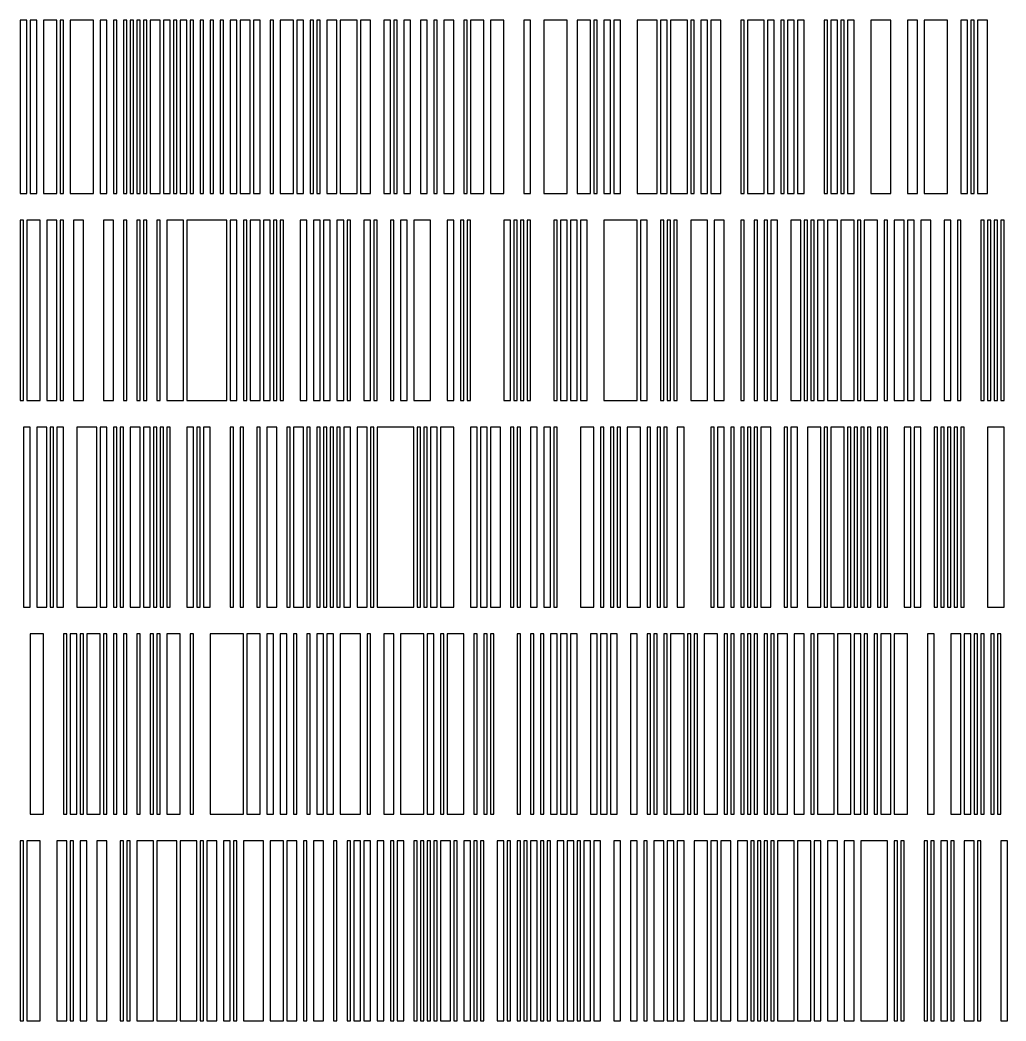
# Model space of a CAD drawing. Header units: metres. Extents: x -130 to 130, y -130 to 130.
# Drawn here: x -130 to -56.1, y 55.5 to 130.5 of the extents above; entities that cross this region are included whole.
import ezdxf

# ---------------------------------------------------------------- set-up
doc = ezdxf.new("R2010")
doc.units = ezdxf.units.M

msp = doc.modelspace()

# ---------------------------------------------------------------- linework, layer by layer
for points in [[(-130, 117.5), (-129.5, 117.5), (-129.5, 130.5), (-130, 130.5), (-130, 117.5)], [(-129.25, 117.5), (-128.75, 117.5), (-128.75, 130.5), (-129.25, 130.5), (-129.25, 117.5)], [(-128.25, 117.5), (-127.25, 117.5), (-127.25, 130.5), (-128.25, 130.5), (-128.25, 117.5)], [(-127, 117.5), (-126.75, 117.5), (-126.75, 130.5), (-127, 130.5), (-127, 117.5)], [(-126.25, 117.5), (-124.5, 117.5), (-124.5, 130.5), (-126.25, 130.5), (-126.25, 117.5)], [(-124, 117.5), (-123.5, 117.5), (-123.5, 130.5), (-124, 130.5), (-124, 117.5)], [(-123, 117.5), (-122.75, 117.5), (-122.75, 130.5), (-123, 130.5), (-123, 117.5)], [(-122.25, 117.5), (-122, 117.5), (-122, 130.5), (-122.25, 130.5), (-122.25, 117.5)], [(-121.75, 117.5), (-121.5, 117.5), (-121.5, 130.5), (-121.75, 130.5), (-121.75, 117.5)], [(-121.25, 117.5), (-121, 117.5), (-121, 130.5), (-121.25, 130.5), (-121.25, 117.5)], [(-120.75, 117.5), (-120.5, 117.5), (-120.5, 130.5), (-120.75, 130.5), (-120.75, 117.5)], [(-120.25, 117.5), (-119.5, 117.5), (-119.5, 130.5), (-120.25, 130.5), (-120.25, 117.5)], [(-119.25, 117.5), (-118.75, 117.5), (-118.75, 130.5), (-119.25, 130.5), (-119.25, 117.5)], [(-118.5, 117.5), (-118.25, 117.5), (-118.25, 130.5), (-118.5, 130.5), (-118.5, 117.5)], [(-118, 117.5), (-117.5, 117.5), (-117.5, 130.5), (-118, 130.5), (-118, 117.5)], [(-117.25, 117.5), (-117, 117.5), (-117, 130.5), (-117.25, 130.5), (-117.25, 117.5)], [(-116.5, 117.5), (-116.25, 117.5), (-116.25, 130.5), (-116.5, 130.5), (-116.5, 117.5)], [(-115.75, 117.5), (-115.5, 117.5), (-115.5, 130.5), (-115.75, 130.5), (-115.75, 117.5)], [(-115, 117.5), (-114.75, 117.5), (-114.75, 130.5), (-115, 130.5), (-115, 117.5)], [(-114.25, 117.5), (-113.75, 117.5), (-113.75, 130.5), (-114.25, 130.5), (-114.25, 117.5)], [(-113.5, 117.5), (-112.75, 117.5), (-112.75, 130.5), (-113.5, 130.5), (-113.5, 117.5)], [(-112.5, 117.5), (-112, 117.5), (-112, 130.5), (-112.5, 130.5), (-112.5, 117.5)], [(-111.25, 117.5), (-111, 117.5), (-111, 130.5), (-111.25, 130.5), (-111.25, 117.5)], [(-110.5, 117.5), (-109.5, 117.5), (-109.5, 130.5), (-110.5, 130.5), (-110.5, 117.5)], [(-109.25, 117.5), (-108.75, 117.5), (-108.75, 130.5), (-109.25, 130.5), (-109.25, 117.5)], [(-108.25, 117.5), (-108, 117.5), (-108, 130.5), (-108.25, 130.5), (-108.25, 117.5)], [(-107.75, 117.5), (-107.5, 117.5), (-107.5, 130.5), (-107.75, 130.5), (-107.75, 117.5)], [(-107, 117.5), (-106.25, 117.5), (-106.25, 130.5), (-107, 130.5), (-107, 117.5)], [(-106, 117.5), (-104.75, 117.5), (-104.75, 130.5), (-106, 130.5), (-106, 117.5)], [(-104.5, 117.5), (-103.75, 117.5), (-103.75, 130.5), (-104.5, 130.5), (-104.5, 117.5)], [(-102.75, 117.5), (-102.25, 117.5), (-102.25, 130.5), (-102.75, 130.5), (-102.75, 117.5)], [(-102, 117.5), (-101.75, 117.5), (-101.75, 130.5), (-102, 130.5), (-102, 117.5)], [(-101.25, 117.5), (-100.75, 117.5), (-100.75, 130.5), (-101.25, 130.5), (-101.25, 117.5)], [(-100, 117.5), (-99.5, 117.5), (-99.5, 130.5), (-100, 130.5), (-100, 117.5)], [(-99, 117.5), (-98.75, 117.5), (-98.75, 130.5), (-99, 130.5), (-99, 117.5)], [(-98.25, 117.5), (-97.5, 117.5), (-97.5, 130.5), (-98.25, 130.5), (-98.25, 117.5)], [(-96.75, 117.5), (-96.5, 117.5), (-96.5, 130.5), (-96.75, 130.5), (-96.75, 117.5)], [(-96.25, 117.5), (-95.25, 117.5), (-95.25, 130.5), (-96.25, 130.5), (-96.25, 117.5)], [(-94.75, 117.5), (-93.75, 117.5), (-93.75, 130.5), (-94.75, 130.5), (-94.75, 117.5)], [(-92.25, 117.5), (-91.75, 117.5), (-91.75, 130.5), (-92.25, 130.5), (-92.25, 117.5)], [(-90.75, 117.5), (-89, 117.5), (-89, 130.5), (-90.75, 130.5), (-90.75, 117.5)], [(-88.25, 117.5), (-87.25, 117.5), (-87.25, 130.5), (-88.25, 130.5), (-88.25, 117.5)], [(-87, 117.5), (-86.75, 117.5), (-86.75, 130.5), (-87, 130.5), (-87, 117.5)], [(-86.25, 117.5), (-85.75, 117.5), (-85.75, 130.5), (-86.25, 130.5), (-86.25, 117.5)], [(-85.5, 117.5), (-85, 117.5), (-85, 130.5), (-85.5, 130.5), (-85.5, 117.5)], [(-83.75, 117.5), (-82.25, 117.5), (-82.25, 130.5), (-83.75, 130.5), (-83.75, 117.5)], [(-82, 117.5), (-81.5, 117.5), (-81.5, 130.5), (-82, 130.5), (-82, 117.5)], [(-81.25, 117.5), (-80, 117.5), (-80, 130.5), (-81.25, 130.5), (-81.25, 117.5)], [(-79.75, 117.5), (-79.5, 117.5), (-79.5, 130.5), (-79.75, 130.5), (-79.75, 117.5)], [(-79, 117.5), (-78.5, 117.5), (-78.5, 130.5), (-79, 130.5), (-79, 117.5)], [(-78.25, 117.5), (-77.5, 117.5), (-77.5, 130.5), (-78.25, 130.5), (-78.25, 117.5)], [(-76, 117.5), (-75.75, 117.5), (-75.75, 130.5), (-76, 130.5), (-76, 117.5)], [(-75.5, 117.5), (-74.25, 117.5), (-74.25, 130.5), (-75.5, 130.5), (-75.5, 117.5)], [(-74, 117.5), (-73.5, 117.5), (-73.5, 130.5), (-74, 130.5), (-74, 117.5)], [(-73, 117.5), (-72.75, 117.5), (-72.75, 130.5), (-73, 130.5), (-73, 117.5)], [(-72.5, 117.5), (-72, 117.5), (-72, 130.5), (-72.5, 130.5), (-72.5, 117.5)], [(-71.75, 117.5), (-71.25, 117.5), (-71.25, 130.5), (-71.75, 130.5), (-71.75, 117.5)], [(-69.75, 117.5), (-69.5, 117.5), (-69.5, 130.5), (-69.75, 130.5), (-69.75, 117.5)], [(-69.25, 117.5), (-68.75, 117.5), (-68.75, 130.5), (-69.25, 130.5), (-69.25, 117.5)], [(-68.5, 117.5), (-68.25, 117.5), (-68.25, 130.5), (-68.5, 130.5), (-68.5, 117.5)], [(-68, 117.5), (-67.5, 117.5), (-67.5, 130.5), (-68, 130.5), (-68, 117.5)], [(-66.25, 117.5), (-64.75, 117.5), (-64.75, 130.5), (-66.25, 130.5), (-66.25, 117.5)], [(-63.5, 117.5), (-62.75, 117.5), (-62.75, 130.5), (-63.5, 130.5), (-63.5, 117.5)], [(-62.25, 117.5), (-60.5, 117.5), (-60.5, 130.5), (-62.25, 130.5), (-62.25, 117.5)], [(-59.5, 117.5), (-59, 117.5), (-59, 130.5), (-59.5, 130.5), (-59.5, 117.5)], [(-58.75, 117.5), (-58.5, 117.5), (-58.5, 130.5), (-58.75, 130.5), (-58.75, 117.5)], [(-58.25, 117.5), (-57.5, 117.5), (-57.5, 130.5), (-58.25, 130.5), (-58.25, 117.5)], [(-130, 102), (-129.75, 102), (-129.75, 115.5), (-130, 115.5), (-130, 102)], [(-129.5, 102), (-128.5, 102), (-128.5, 115.5), (-129.5, 115.5), (-129.5, 102)], [(-128, 102), (-127.25, 102), (-127.25, 115.5), (-128, 115.5), (-128, 102)], [(-127, 102), (-126.75, 102), (-126.75, 115.5), (-127, 115.5), (-127, 102)], [(-126, 102), (-125.25, 102), (-125.25, 115.5), (-126, 115.5), (-126, 102)], [(-123.75, 102), (-123, 102), (-123, 115.5), (-123.75, 115.5), (-123.75, 102)], [(-122.25, 102), (-122, 102), (-122, 115.5), (-122.25, 115.5), (-122.25, 102)], [(-121.25, 102), (-121, 102), (-121, 115.5), (-121.25, 115.5), (-121.25, 102)], [(-120.75, 102), (-120.5, 102), (-120.5, 115.5), (-120.75, 115.5), (-120.75, 102)], [(-119.75, 102), (-119.5, 102), (-119.5, 115.5), (-119.75, 115.5), (-119.75, 102)], [(-119, 102), (-117.75, 102), (-117.75, 115.5), (-119, 115.5), (-119, 102)], [(-117.5, 102), (-114.5, 102), (-114.5, 115.5), (-117.5, 115.5), (-117.5, 102)], [(-114.25, 102), (-113.75, 102), (-113.75, 115.5), (-114.25, 115.5), (-114.25, 102)], [(-113.25, 102), (-113, 102), (-113, 115.5), (-113.25, 115.5), (-113.25, 102)], [(-112.75, 102), (-112, 102), (-112, 115.5), (-112.75, 115.5), (-112.75, 102)], [(-111.75, 102), (-111.25, 102), (-111.25, 115.5), (-111.75, 115.5), (-111.75, 102)], [(-111, 102), (-110.75, 102), (-110.75, 115.5), (-111, 115.5), (-111, 102)], [(-110.5, 102), (-110.25, 102), (-110.25, 115.5), (-110.5, 115.5), (-110.5, 102)], [(-109, 102), (-108.5, 102), (-108.5, 115.5), (-109, 115.5), (-109, 102)], [(-108, 102), (-107.5, 102), (-107.5, 115.5), (-108, 115.5), (-108, 102)], [(-107.25, 102), (-106.75, 102), (-106.75, 115.5), (-107.25, 115.5), (-107.25, 102)], [(-106.25, 102), (-105.75, 102), (-105.75, 115.5), (-106.25, 115.5), (-106.25, 102)], [(-105.5, 102), (-105.25, 102), (-105.25, 115.5), (-105.5, 115.5), (-105.5, 102)], [(-104.25, 102), (-103.75, 102), (-103.75, 115.5), (-104.25, 115.5), (-104.25, 102)], [(-103.5, 102), (-103.25, 102), (-103.25, 115.5), (-103.5, 115.5), (-103.5, 102)], [(-102.25, 102), (-102, 102), (-102, 115.5), (-102.25, 115.5), (-102.25, 102)], [(-101.5, 102), (-101, 102), (-101, 115.5), (-101.5, 115.5), (-101.5, 102)], [(-100.5, 102), (-99.25, 102), (-99.25, 115.5), (-100.5, 115.5), (-100.5, 102)], [(-98, 102), (-97.5, 102), (-97.5, 115.5), (-98, 115.5), (-98, 102)], [(-97, 102), (-96.75, 102), (-96.75, 115.5), (-97, 115.5), (-97, 102)], [(-96.5, 102), (-96.25, 102), (-96.25, 115.5), (-96.5, 115.5), (-96.5, 102)], [(-93.75, 102), (-93.25, 102), (-93.25, 115.5), (-93.75, 115.5), (-93.75, 102)], [(-93, 102), (-92.75, 102), (-92.75, 115.5), (-93, 115.5), (-93, 102)], [(-92.5, 102), (-92.25, 102), (-92.25, 115.5), (-92.5, 115.5), (-92.5, 102)], [(-92, 102), (-91.75, 102), (-91.75, 115.5), (-92, 115.5), (-92, 102)], [(-90, 102), (-89.75, 102), (-89.75, 115.5), (-90, 115.5), (-90, 102)], [(-89.5, 102), (-89, 102), (-89, 115.5), (-89.5, 115.5), (-89.5, 102)], [(-88.75, 102), (-88.25, 102), (-88.25, 115.5), (-88.75, 115.5), (-88.75, 102)], [(-88, 102), (-87.5, 102), (-87.5, 115.5), (-88, 115.5), (-88, 102)], [(-86.25, 102), (-83.75, 102), (-83.75, 115.5), (-86.25, 115.5), (-86.25, 102)], [(-83.5, 102), (-83, 102), (-83, 115.5), (-83.5, 115.5), (-83.5, 102)], [(-82, 102), (-81.75, 102), (-81.75, 115.5), (-82, 115.5), (-82, 102)], [(-81.5, 102), (-81.25, 102), (-81.25, 115.5), (-81.5, 115.5), (-81.5, 102)], [(-81, 102), (-80.75, 102), (-80.75, 115.5), (-81, 115.5), (-81, 102)], [(-79.75, 102), (-78.5, 102), (-78.5, 115.5), (-79.75, 115.5), (-79.75, 102)], [(-78, 102), (-77.25, 102), (-77.25, 115.5), (-78, 115.5), (-78, 102)], [(-76, 102), (-75.75, 102), (-75.75, 115.5), (-76, 115.5), (-76, 102)], [(-75, 102), (-74.75, 102), (-74.75, 115.5), (-75, 115.5), (-75, 102)], [(-74.25, 102), (-74, 102), (-74, 115.5), (-74.25, 115.5), (-74.25, 102)], [(-73.75, 102), (-73.25, 102), (-73.25, 115.5), (-73.75, 115.5), (-73.75, 102)], [(-72.25, 102), (-71.5, 102), (-71.5, 115.5), (-72.25, 115.5), (-72.25, 102)], [(-71.25, 102), (-71, 102), (-71, 115.5), (-71.25, 115.5), (-71.25, 102)], [(-70.75, 102), (-70.5, 102), (-70.5, 115.5), (-70.75, 115.5), (-70.75, 102)], [(-70.25, 102), (-69.75, 102), (-69.75, 115.5), (-70.25, 115.5), (-70.25, 102)], [(-69.5, 102), (-68.75, 102), (-68.75, 115.5), (-69.5, 115.5), (-69.5, 102)], [(-68.5, 102), (-67.5, 102), (-67.5, 115.5), (-68.5, 115.5), (-68.5, 102)], [(-67.25, 102), (-67, 102), (-67, 115.5), (-67.25, 115.5), (-67.25, 102)], [(-66.75, 102), (-65.75, 102), (-65.75, 115.5), (-66.75, 115.5), (-66.75, 102)], [(-65.25, 102), (-65, 102), (-65, 115.5), (-65.25, 115.5), (-65.25, 102)], [(-64.5, 102), (-63.75, 102), (-63.75, 115.5), (-64.5, 115.5), (-64.5, 102)], [(-63.5, 102), (-63, 102), (-63, 115.5), (-63.5, 115.5), (-63.5, 102)], [(-62.5, 102), (-61.75, 102), (-61.75, 115.5), (-62.5, 115.5), (-62.5, 102)], [(-60.75, 102), (-60.25, 102), (-60.25, 115.5), (-60.75, 115.5), (-60.75, 102)], [(-59.75, 102), (-59.5, 102), (-59.5, 115.5), (-59.75, 115.5), (-59.75, 102)], [(-58, 102), (-57.75, 102), (-57.75, 115.5), (-58, 115.5), (-58, 102)], [(-57.5, 102), (-57.25, 102), (-57.25, 115.5), (-57.5, 115.5), (-57.5, 102)], [(-57, 102), (-56.75, 102), (-56.75, 115.5), (-57, 115.5), (-57, 102)], [(-56.5, 102), (-56.25, 102), (-56.25, 115.5), (-56.5, 115.5), (-56.5, 102)], [(-129.75, 86.5), (-129.25, 86.5), (-129.25, 100), (-129.75, 100), (-129.75, 86.5)], [(-128.75, 86.5), (-128, 86.5), (-128, 100), (-128.75, 100), (-128.75, 86.5)], [(-127.75, 86.5), (-127.5, 86.5), (-127.5, 100), (-127.75, 100), (-127.75, 86.5)], [(-127.25, 86.5), (-126.75, 86.5), (-126.75, 100), (-127.25, 100), (-127.25, 86.5)], [(-125.75, 86.5), (-124.25, 86.5), (-124.25, 100), (-125.75, 100), (-125.75, 86.5)], [(-124, 86.5), (-123.5, 86.5), (-123.5, 100), (-124, 100), (-124, 86.5)], [(-123, 86.5), (-122.75, 86.5), (-122.75, 100), (-123, 100), (-123, 86.5)], [(-122.5, 86.5), (-122.25, 86.5), (-122.25, 100), (-122.5, 100), (-122.5, 86.5)], [(-121.75, 86.5), (-121, 86.5), (-121, 100), (-121.75, 100), (-121.75, 86.5)], [(-120.75, 86.5), (-120.25, 86.5), (-120.25, 100), (-120.75, 100), (-120.75, 86.5)], [(-120, 86.5), (-119.75, 86.5), (-119.75, 100), (-120, 100), (-120, 86.5)], [(-119.5, 86.5), (-119.25, 86.5), (-119.25, 100), (-119.5, 100), (-119.5, 86.5)], [(-119, 86.5), (-118.75, 86.5), (-118.75, 100), (-119, 100), (-119, 86.5)], [(-117.5, 86.5), (-117, 86.5), (-117, 100), (-117.5, 100), (-117.5, 86.5)], [(-116.75, 86.5), (-116.5, 86.5), (-116.5, 100), (-116.75, 100), (-116.75, 86.5)], [(-116.25, 86.5), (-115.75, 86.5), (-115.75, 100), (-116.25, 100), (-116.25, 86.5)], [(-114.25, 86.5), (-114, 86.5), (-114, 100), (-114.25, 100), (-114.25, 86.5)], [(-113.5, 86.5), (-113.25, 86.5), (-113.25, 100), (-113.5, 100), (-113.5, 86.5)], [(-112.25, 86.5), (-112, 86.5), (-112, 100), (-112.25, 100), (-112.25, 86.5)], [(-111.5, 86.5), (-110.75, 86.5), (-110.75, 100), (-111.5, 100), (-111.5, 86.5)], [(-110, 86.5), (-109.75, 86.5), (-109.75, 100), (-110, 100), (-110, 86.5)], [(-109.5, 86.5), (-108.75, 86.5), (-108.75, 100), (-109.5, 100), (-109.5, 86.5)], [(-108.5, 86.5), (-108.25, 86.5), (-108.25, 100), (-108.5, 100), (-108.5, 86.5)], [(-107.75, 86.5), (-107.5, 86.5), (-107.5, 100), (-107.75, 100), (-107.75, 86.5)], [(-107.25, 86.5), (-107, 86.5), (-107, 100), (-107.25, 100), (-107.25, 86.5)], [(-106.75, 86.5), (-106.5, 86.5), (-106.5, 100), (-106.75, 100), (-106.75, 86.5)], [(-106.25, 86.5), (-106, 86.5), (-106, 100), (-106.25, 100), (-106.25, 86.5)], [(-105.75, 86.5), (-105.25, 86.5), (-105.25, 100), (-105.75, 100), (-105.75, 86.5)], [(-104.75, 86.5), (-104, 86.5), (-104, 100), (-104.75, 100), (-104.75, 86.5)], [(-103.75, 86.5), (-103.5, 86.5), (-103.5, 100), (-103.75, 100), (-103.75, 86.5)], [(-103.25, 86.5), (-100.5, 86.5), (-100.5, 100), (-103.25, 100), (-103.25, 86.5)], [(-100.25, 86.5), (-100, 86.5), (-100, 100), (-100.25, 100), (-100.25, 86.5)], [(-99.75, 86.5), (-99.5, 86.5), (-99.5, 100), (-99.75, 100), (-99.75, 86.5)], [(-99.25, 86.5), (-98.75, 86.5), (-98.75, 100), (-99.25, 100), (-99.25, 86.5)], [(-98.5, 86.5), (-97.5, 86.5), (-97.5, 100), (-98.5, 100), (-98.5, 86.5)], [(-96.25, 86.5), (-95.75, 86.5), (-95.75, 100), (-96.25, 100), (-96.25, 86.5)], [(-95.5, 86.5), (-95, 86.5), (-95, 100), (-95.5, 100), (-95.5, 86.5)], [(-94.75, 86.5), (-94, 86.5), (-94, 100), (-94.75, 100), (-94.75, 86.5)], [(-93.25, 86.5), (-93, 86.5), (-93, 100), (-93.25, 100), (-93.25, 86.5)], [(-92.75, 86.5), (-92.5, 86.5), (-92.5, 100), (-92.75, 100), (-92.75, 86.5)], [(-91.75, 86.5), (-91.25, 86.5), (-91.25, 100), (-91.75, 100), (-91.75, 86.5)], [(-90.75, 86.5), (-90.25, 86.5), (-90.25, 100), (-90.75, 100), (-90.75, 86.5)], [(-90, 86.5), (-89.75, 86.5), (-89.75, 100), (-90, 100), (-90, 86.5)], [(-88, 86.5), (-87, 86.5), (-87, 100), (-88, 100), (-88, 86.5)], [(-86.5, 86.5), (-86.25, 86.5), (-86.25, 100), (-86.5, 100), (-86.5, 86.5)], [(-85.75, 86.5), (-85.5, 86.5), (-85.5, 100), (-85.75, 100), (-85.75, 86.5)], [(-85.25, 86.5), (-85, 86.5), (-85, 100), (-85.25, 100), (-85.25, 86.5)], [(-84.5, 86.5), (-83.5, 86.5), (-83.5, 100), (-84.5, 100), (-84.5, 86.5)], [(-83, 86.5), (-82.75, 86.5), (-82.75, 100), (-83, 100), (-83, 86.5)], [(-82.25, 86.5), (-82, 86.5), (-82, 100), (-82.25, 100), (-82.25, 86.5)], [(-81.75, 86.5), (-81.5, 86.5), (-81.5, 100), (-81.75, 100), (-81.75, 86.5)], [(-80.75, 86.5), (-80.25, 86.5), (-80.25, 100), (-80.75, 100), (-80.75, 86.5)], [(-78.25, 86.5), (-78, 86.5), (-78, 100), (-78.25, 100), (-78.25, 86.5)], [(-77.75, 86.5), (-77.25, 86.5), (-77.25, 100), (-77.75, 100), (-77.75, 86.5)], [(-76.75, 86.5), (-76.5, 86.5), (-76.5, 100), (-76.75, 100), (-76.75, 86.5)], [(-76, 86.5), (-75.75, 86.5), (-75.75, 100), (-76, 100), (-76, 86.5)], [(-75.5, 86.5), (-75.25, 86.5), (-75.25, 100), (-75.5, 100), (-75.5, 86.5)], [(-75, 86.5), (-74.75, 86.5), (-74.75, 100), (-75, 100), (-75, 86.5)], [(-74.5, 86.5), (-73.75, 86.5), (-73.75, 100), (-74.5, 100), (-74.5, 86.5)], [(-72.75, 86.5), (-72.5, 86.5), (-72.5, 100), (-72.75, 100), (-72.75, 86.5)], [(-72.25, 86.5), (-71.75, 86.5), (-71.75, 100), (-72.25, 100), (-72.25, 86.5)], [(-71, 86.5), (-70, 86.5), (-70, 100), (-71, 100), (-71, 86.5)], [(-69.75, 86.5), (-69.5, 86.5), (-69.5, 100), (-69.75, 100), (-69.75, 86.5)], [(-69.25, 86.5), (-68.25, 86.5), (-68.25, 100), (-69.25, 100), (-69.25, 86.5)], [(-68, 86.5), (-67.75, 86.5), (-67.75, 100), (-68, 100), (-68, 86.5)], [(-67.5, 86.5), (-67.25, 86.5), (-67.25, 100), (-67.5, 100), (-67.5, 86.5)], [(-67, 86.5), (-66.75, 86.5), (-66.75, 100), (-67, 100), (-67, 86.5)], [(-66.5, 86.5), (-66.25, 86.5), (-66.25, 100), (-66.5, 100), (-66.5, 86.5)], [(-65.75, 86.5), (-65.5, 86.5), (-65.5, 100), (-65.75, 100), (-65.75, 86.5)], [(-65.25, 86.5), (-65, 86.5), (-65, 100), (-65.25, 100), (-65.25, 86.5)], [(-63.75, 86.5), (-63.25, 86.5), (-63.25, 100), (-63.75, 100), (-63.75, 86.5)], [(-63, 86.5), (-62.5, 86.5), (-62.5, 100), (-63, 100), (-63, 86.5)], [(-61.5, 86.5), (-61.25, 86.5), (-61.25, 100), (-61.5, 100), (-61.5, 86.5)], [(-61, 86.5), (-60.75, 86.5), (-60.75, 100), (-61, 100), (-61, 86.5)], [(-60.5, 86.5), (-60.25, 86.5), (-60.25, 100), (-60.5, 100), (-60.5, 86.5)], [(-60, 86.5), (-59.75, 86.5), (-59.75, 100), (-60, 100), (-60, 86.5)], [(-59.5, 86.5), (-59.25, 86.5), (-59.25, 100), (-59.5, 100), (-59.5, 86.5)], [(-57.5, 86.5), (-56.25, 86.5), (-56.25, 100), (-57.5, 100), (-57.5, 86.5)], [(-129.25, 71), (-128.25, 71), (-128.25, 84.5), (-129.25, 84.5), (-129.25, 71)], [(-126.75, 71), (-126.5, 71), (-126.5, 84.5), (-126.75, 84.5), (-126.75, 71)], [(-126.25, 71), (-125.75, 71), (-125.75, 84.5), (-126.25, 84.5), (-126.25, 71)], [(-125.5, 71), (-125.25, 71), (-125.25, 84.5), (-125.5, 84.5), (-125.5, 71)], [(-125, 71), (-124, 71), (-124, 84.5), (-125, 84.5), (-125, 71)], [(-123.75, 71), (-123.5, 71), (-123.5, 84.5), (-123.75, 84.5), (-123.75, 71)], [(-123, 71), (-122.75, 71), (-122.75, 84.5), (-123, 84.5), (-123, 71)], [(-122.25, 71), (-122, 71), (-122, 84.5), (-122.25, 84.5), (-122.25, 71)], [(-121.25, 71), (-121, 71), (-121, 84.5), (-121.25, 84.5), (-121.25, 71)], [(-120.25, 71), (-120, 71), (-120, 84.5), (-120.25, 84.5), (-120.25, 71)], [(-119.75, 71), (-119.5, 71), (-119.5, 84.5), (-119.75, 84.5), (-119.75, 71)], [(-119, 71), (-118, 71), (-118, 84.5), (-119, 84.5), (-119, 71)], [(-117.25, 71), (-117, 71), (-117, 84.5), (-117.25, 84.5), (-117.25, 71)], [(-115.75, 71), (-113.25, 71), (-113.25, 84.5), (-115.75, 84.5), (-115.75, 71)], [(-113, 71), (-112, 71), (-112, 84.5), (-113, 84.5), (-113, 71)], [(-111.5, 71), (-111, 71), (-111, 84.5), (-111.5, 84.5), (-111.5, 71)], [(-110.5, 71), (-110, 71), (-110, 84.5), (-110.5, 84.5), (-110.5, 71)], [(-109.5, 71), (-109.25, 71), (-109.25, 84.5), (-109.5, 84.5), (-109.5, 71)], [(-108.5, 71), (-108.25, 71), (-108.25, 84.5), (-108.5, 84.5), (-108.5, 71)], [(-107.75, 71), (-107.25, 71), (-107.25, 84.5), (-107.75, 84.5), (-107.75, 71)], [(-107, 71), (-106.5, 71), (-106.5, 84.5), (-107, 84.5), (-107, 71)], [(-106, 71), (-104.5, 71), (-104.5, 84.5), (-106, 84.5), (-106, 71)], [(-104, 71), (-103.75, 71), (-103.75, 84.5), (-104, 84.5), (-104, 71)], [(-102.75, 71), (-102, 71), (-102, 84.5), (-102.75, 84.5), (-102.75, 71)], [(-101.5, 71), (-99.75, 71), (-99.75, 84.5), (-101.5, 84.5), (-101.5, 71)], [(-99.5, 71), (-99, 71), (-99, 84.5), (-99.5, 84.5), (-99.5, 71)], [(-98.5, 71), (-98.25, 71), (-98.25, 84.5), (-98.5, 84.5), (-98.5, 71)], [(-98, 71), (-96.75, 71), (-96.75, 84.5), (-98, 84.5), (-98, 71)], [(-96, 71), (-95.75, 71), (-95.75, 84.5), (-96, 84.5), (-96, 71)], [(-95.25, 71), (-95, 71), (-95, 84.5), (-95.25, 84.5), (-95.25, 71)], [(-94.75, 71), (-94.5, 71), (-94.5, 84.5), (-94.75, 84.5), (-94.75, 71)], [(-92.75, 71), (-92.5, 71), (-92.5, 84.5), (-92.75, 84.5), (-92.75, 71)], [(-91.75, 71), (-91.5, 71), (-91.5, 84.5), (-91.75, 84.5), (-91.75, 71)], [(-91, 71), (-90.75, 71), (-90.75, 84.5), (-91, 84.5), (-91, 71)], [(-90.25, 71), (-89.75, 71), (-89.75, 84.5), (-90.25, 84.5), (-90.25, 71)], [(-89.5, 71), (-89, 71), (-89, 84.5), (-89.5, 84.5), (-89.5, 71)], [(-88.75, 71), (-88.25, 71), (-88.25, 84.5), (-88.75, 84.5), (-88.75, 71)], [(-87.25, 71), (-86.75, 71), (-86.75, 84.5), (-87.25, 84.5), (-87.25, 71)], [(-86.5, 71), (-86, 71), (-86, 84.5), (-86.5, 84.5), (-86.5, 71)], [(-85.75, 71), (-85.25, 71), (-85.25, 84.5), (-85.75, 84.5), (-85.75, 71)], [(-84.25, 71), (-83.75, 71), (-83.75, 84.5), (-84.25, 84.5), (-84.25, 71)], [(-83, 71), (-82.75, 71), (-82.75, 84.5), (-83, 84.5), (-83, 71)], [(-82.5, 71), (-82.25, 71), (-82.25, 84.5), (-82.5, 84.5), (-82.5, 71)], [(-81.75, 71), (-81.5, 71), (-81.5, 84.5), (-81.75, 84.5), (-81.75, 71)], [(-81.25, 71), (-80.25, 71), (-80.25, 84.5), (-81.25, 84.5), (-81.25, 71)], [(-80, 71), (-79.75, 71), (-79.75, 84.5), (-80, 84.5), (-80, 71)], [(-79.5, 71), (-79.25, 71), (-79.25, 84.5), (-79.5, 84.5), (-79.5, 71)], [(-78.75, 71), (-77.75, 71), (-77.75, 84.5), (-78.75, 84.5), (-78.75, 71)], [(-77.25, 71), (-77, 71), (-77, 84.5), (-77.25, 84.5), (-77.25, 71)], [(-76.75, 71), (-76.5, 71), (-76.5, 84.5), (-76.75, 84.5), (-76.75, 71)], [(-76, 71), (-75.75, 71), (-75.75, 84.5), (-76, 84.5), (-76, 71)], [(-75.5, 71), (-75.25, 71), (-75.25, 84.5), (-75.5, 84.5), (-75.5, 71)], [(-75, 71), (-74.75, 71), (-74.75, 84.5), (-75, 84.5), (-75, 71)], [(-74.25, 71), (-74, 71), (-74, 84.5), (-74.25, 84.5), (-74.25, 71)], [(-73.75, 71), (-73.5, 71), (-73.5, 84.5), (-73.75, 84.5), (-73.75, 71)], [(-73.25, 71), (-72.5, 71), (-72.5, 84.5), (-73.25, 84.5), (-73.25, 71)], [(-72, 71), (-71.25, 71), (-71.25, 84.5), (-72, 84.5), (-72, 71)], [(-70.75, 71), (-70.5, 71), (-70.5, 84.5), (-70.75, 84.5), (-70.75, 71)], [(-70.25, 71), (-69, 71), (-69, 84.5), (-70.25, 84.5), (-70.25, 71)], [(-68.75, 71), (-67.75, 71), (-67.75, 84.5), (-68.75, 84.5), (-68.75, 71)], [(-67.5, 71), (-67, 71), (-67, 84.5), (-67.5, 84.5), (-67.5, 71)], [(-66.75, 71), (-66.5, 71), (-66.5, 84.5), (-66.75, 84.5), (-66.75, 71)], [(-66, 71), (-65.75, 71), (-65.75, 84.5), (-66, 84.5), (-66, 71)], [(-65.5, 71), (-64.75, 71), (-64.75, 84.5), (-65.5, 84.5), (-65.5, 71)], [(-64.5, 71), (-63.5, 71), (-63.5, 84.5), (-64.5, 84.5), (-64.5, 71)], [(-62, 71), (-61.5, 71), (-61.5, 84.5), (-62, 84.5), (-62, 71)], [(-60.25, 71), (-59.5, 71), (-59.5, 84.5), (-60.25, 84.5), (-60.25, 71)], [(-59.25, 71), (-58.75, 71), (-58.75, 84.5), (-59.25, 84.5), (-59.25, 71)], [(-58.5, 71), (-58.25, 71), (-58.25, 84.5), (-58.5, 84.5), (-58.5, 71)], [(-58, 71), (-57.75, 71), (-57.75, 84.5), (-58, 84.5), (-58, 71)], [(-57.25, 71), (-57, 71), (-57, 84.5), (-57.25, 84.5), (-57.25, 71)], [(-56.75, 71), (-56.5, 71), (-56.5, 84.5), (-56.75, 84.5), (-56.75, 71)], [(-130, 55.5), (-129.75, 55.5), (-129.75, 69), (-130, 69), (-130, 55.5)], [(-129.5, 55.5), (-128.5, 55.5), (-128.5, 69), (-129.5, 69), (-129.5, 55.5)], [(-127.25, 55.5), (-126.5, 55.5), (-126.5, 69), (-127.25, 69), (-127.25, 55.5)], [(-126.25, 55.5), (-126, 55.5), (-126, 69), (-126.25, 69), (-126.25, 55.5)], [(-125.5, 55.5), (-125, 55.5), (-125, 69), (-125.5, 69), (-125.5, 55.5)], [(-124.25, 55.5), (-123.5, 55.5), (-123.5, 69), (-124.25, 69), (-124.25, 55.5)], [(-122.5, 55.5), (-122.25, 55.5), (-122.25, 69), (-122.5, 69), (-122.5, 55.5)], [(-122, 55.5), (-121.75, 55.5), (-121.75, 69), (-122, 69), (-122, 55.5)], [(-121.25, 55.5), (-120, 55.5), (-120, 69), (-121.25, 69), (-121.25, 55.5)], [(-119.75, 55.5), (-118.25, 55.5), (-118.25, 69), (-119.75, 69), (-119.75, 55.5)], [(-118, 55.5), (-116.75, 55.5), (-116.75, 69), (-118, 69), (-118, 55.5)], [(-116.5, 55.5), (-116.25, 55.5), (-116.25, 69), (-116.5, 69), (-116.5, 55.5)], [(-116, 55.5), (-115.25, 55.5), (-115.25, 69), (-116, 69), (-116, 55.5)], [(-114.75, 55.5), (-114.25, 55.5), (-114.25, 69), (-114.75, 69), (-114.75, 55.5)], [(-114, 55.5), (-113.75, 55.5), (-113.75, 69), (-114, 69), (-114, 55.5)], [(-113.25, 55.5), (-111.75, 55.5), (-111.75, 69), (-113.25, 69), (-113.25, 55.5)], [(-111.25, 55.5), (-110.25, 55.5), (-110.25, 69), (-111.25, 69), (-111.25, 55.5)], [(-110, 55.5), (-109.25, 55.5), (-109.25, 69), (-110, 69), (-110, 55.5)], [(-108.75, 55.5), (-108.5, 55.5), (-108.5, 69), (-108.75, 69), (-108.75, 55.5)], [(-108, 55.5), (-107.25, 55.5), (-107.25, 69), (-108, 69), (-108, 55.5)], [(-106.5, 55.5), (-106.25, 55.5), (-106.25, 69), (-106.5, 69), (-106.5, 55.5)], [(-105.5, 55.5), (-105.25, 55.5), (-105.25, 69), (-105.5, 69), (-105.5, 55.5)], [(-105, 55.5), (-104.5, 55.5), (-104.5, 69), (-105, 69), (-105, 55.5)], [(-104.25, 55.5), (-103.75, 55.5), (-103.75, 69), (-104.25, 69), (-104.25, 55.5)], [(-103.25, 55.5), (-102.75, 55.5), (-102.75, 69), (-103.25, 69), (-103.25, 55.5)], [(-102.25, 55.5), (-102, 55.5), (-102, 69), (-102.25, 69), (-102.25, 55.5)], [(-101.75, 55.5), (-101.25, 55.5), (-101.25, 69), (-101.75, 69), (-101.75, 55.5)], [(-100.5, 55.5), (-100.25, 55.5), (-100.25, 69), (-100.5, 69), (-100.5, 55.5)], [(-100, 55.5), (-99.75, 55.5), (-99.75, 69), (-100, 69), (-100, 55.5)], [(-99.5, 55.5), (-99.25, 55.5), (-99.25, 69), (-99.5, 69), (-99.5, 55.5)], [(-99, 55.5), (-98.75, 55.5), (-98.75, 69), (-99, 69), (-99, 55.5)], [(-98.5, 55.5), (-97.75, 55.5), (-97.75, 69), (-98.5, 69), (-98.5, 55.5)], [(-97.5, 55.5), (-97.25, 55.5), (-97.25, 69), (-97.5, 69), (-97.5, 55.5)], [(-96.75, 55.5), (-96.25, 55.5), (-96.25, 69), (-96.75, 69), (-96.75, 55.5)], [(-96, 55.5), (-95.75, 55.5), (-95.75, 69), (-96, 69), (-96, 55.5)], [(-95.5, 55.5), (-95.25, 55.5), (-95.25, 69), (-95.5, 69), (-95.5, 55.5)], [(-94.25, 55.5), (-93.75, 55.5), (-93.75, 69), (-94.25, 69), (-94.25, 55.5)], [(-93.5, 55.5), (-93.25, 55.5), (-93.25, 69), (-93.5, 69), (-93.5, 55.5)], [(-92.75, 55.5), (-92.5, 55.5), (-92.5, 69), (-92.75, 69), (-92.75, 55.5)], [(-92.25, 55.5), (-92, 55.5), (-92, 69), (-92.25, 69), (-92.25, 55.5)], [(-91.75, 55.5), (-91.25, 55.5), (-91.25, 69), (-91.75, 69), (-91.75, 55.5)], [(-91, 55.5), (-90.75, 55.5), (-90.75, 69), (-91, 69), (-91, 55.5)], [(-90.5, 55.5), (-90.25, 55.5), (-90.25, 69), (-90.5, 69), (-90.5, 55.5)], [(-89.75, 55.5), (-89.25, 55.5), (-89.25, 69), (-89.75, 69), (-89.75, 55.5)], [(-89, 55.5), (-88.5, 55.5), (-88.5, 69), (-89, 69), (-89, 55.5)], [(-88.25, 55.5), (-88, 55.5), (-88, 69), (-88.25, 69), (-88.25, 55.5)], [(-87.75, 55.5), (-87.25, 55.5), (-87.25, 69), (-87.75, 69), (-87.75, 55.5)], [(-87, 55.5), (-86.5, 55.5), (-86.5, 69), (-87, 69), (-87, 55.5)], [(-85.5, 55.5), (-85, 55.5), (-85, 69), (-85.5, 69), (-85.5, 55.5)], [(-84.25, 55.5), (-83.75, 55.5), (-83.75, 69), (-84.25, 69), (-84.25, 55.5)], [(-83.25, 55.5), (-83, 55.5), (-83, 69), (-83.25, 69), (-83.25, 55.5)], [(-82.5, 55.5), (-81.75, 55.5), (-81.75, 69), (-82.5, 69), (-82.5, 55.5)], [(-81.5, 55.5), (-81, 55.5), (-81, 69), (-81.5, 69), (-81.5, 55.5)], [(-80.75, 55.5), (-80.25, 55.5), (-80.25, 69), (-80.75, 69), (-80.75, 55.5)], [(-79.5, 55.5), (-78.5, 55.5), (-78.5, 69), (-79.5, 69), (-79.5, 55.5)], [(-78.25, 55.5), (-77.75, 55.5), (-77.75, 69), (-78.25, 69), (-78.25, 55.5)], [(-77.5, 55.5), (-76.75, 55.5), (-76.75, 69), (-77.5, 69), (-77.5, 55.5)], [(-76.25, 55.5), (-75.5, 55.5), (-75.5, 69), (-76.25, 69), (-76.25, 55.5)], [(-75.25, 55.5), (-75, 55.5), (-75, 69), (-75.25, 69), (-75.25, 55.5)], [(-74.75, 55.5), (-74.5, 55.5), (-74.5, 69), (-74.75, 69), (-74.75, 55.5)], [(-74.25, 55.5), (-74, 55.5), (-74, 69), (-74.25, 69), (-74.25, 55.5)], [(-73.75, 55.5), (-73.5, 55.5), (-73.5, 69), (-73.75, 69), (-73.75, 55.5)], [(-73.25, 55.5), (-72, 55.5), (-72, 69), (-73.25, 69), (-73.25, 55.5)], [(-71.75, 55.5), (-70.75, 55.5), (-70.75, 69), (-71.75, 69), (-71.75, 55.5)], [(-70.5, 55.5), (-70, 55.5), (-70, 69), (-70.5, 69), (-70.5, 55.5)], [(-69.5, 55.5), (-68.75, 55.5), (-68.75, 69), (-69.5, 69), (-69.5, 55.5)], [(-68.25, 55.5), (-67.5, 55.5), (-67.5, 69), (-68.25, 69), (-68.25, 55.5)], [(-67, 55.5), (-65, 55.5), (-65, 69), (-67, 69), (-67, 55.5)], [(-64.5, 55.5), (-64.25, 55.5), (-64.25, 69), (-64.5, 69), (-64.5, 55.5)], [(-64, 55.5), (-63.75, 55.5), (-63.75, 69), (-64, 69), (-64, 55.5)], [(-62.25, 55.5), (-62, 55.5), (-62, 69), (-62.25, 69), (-62.25, 55.5)], [(-61.75, 55.5), (-61.5, 55.5), (-61.5, 69), (-61.75, 69), (-61.75, 55.5)], [(-61, 55.5), (-60.5, 55.5), (-60.5, 69), (-61, 69), (-61, 55.5)], [(-60.25, 55.5), (-60, 55.5), (-60, 69), (-60.25, 69), (-60.25, 55.5)], [(-59.25, 55.5), (-58.5, 55.5), (-58.5, 69), (-59.25, 69), (-59.25, 55.5)], [(-58.25, 55.5), (-58, 55.5), (-58, 69), (-58.25, 69), (-58.25, 55.5)], [(-56.5, 55.5), (-56, 55.5), (-56, 69), (-56.5, 69), (-56.5, 55.5)]]:
    msp.add_lwpolyline(points, close=True)

doc.saveas('drawing.dxf')
